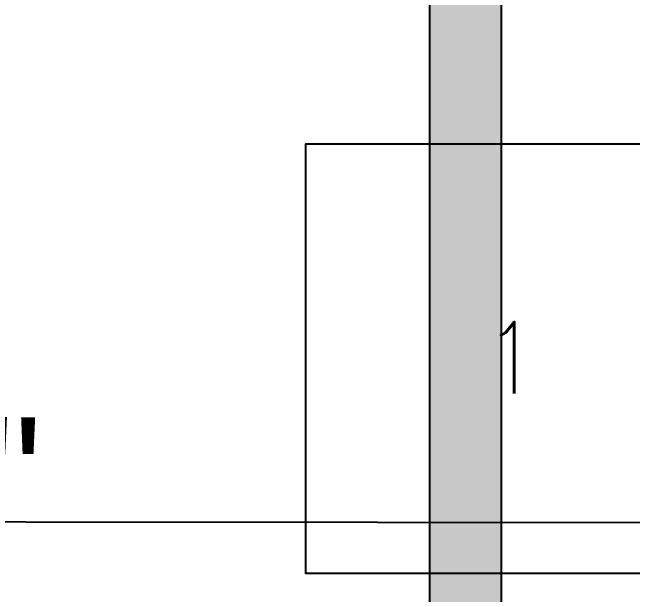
# Model space of a CAD drawing. Header units: millimetres. Extents: x -957 to 3394, y -3 to 3008.
# Drawn here: x 578.5 to 682.6, y 1992.3 to 2090 of the extents above; entities that cross this region are included whole.
import ezdxf

# ---------------------------------------------------------------- set-up
doc = ezdxf.new("R2010")
doc.units = ezdxf.units.MM
for name, color, linetype in [('HATCHES', 7, 'CONTINUOUS'), ('PDF_0', 7, 'CONTINUOUS'), ('PDF_GROUND', 7, 'CONTINUOUS'), ('PDF_TEXT', 7, 'CONTINUOUS'), ('PRE-FUNCTION', 7, 'CONTINUOUS')]:
    doc.layers.add(name, color=color, linetype=linetype)
doc.styles.add('PDF_ARIAL', font='PDF_ARIAL')
doc.styles.get("Standard").update_dxf_attribs({"font": 'STANDARD'})

msp = doc.modelspace()

# ---------------------------------------------------------------- hatches: boundary and pattern name
at = {"layer": 'HATCHES'}
h = msp.add_hatch(color=178, dxfattribs=at)
h.paths.add_polyline_path([(423.82, 2184.39), (423.82, 1866.73), (660.59, 1866.73), (660.59, 2184.39)], flags=0)
h.paths.add_polyline_path([(648.59, 2172.39), (648.59, 1878.73), (435.82, 1878.73), (435.82, 2172.39)], flags=0)

# ---------------------------------------------------------------- linework, layer by layer
at = {"layer": 'PDF_0'}
msp.add_lwpolyline([(403.45, 2004.72), (698.86, 2004.46)], dxfattribs=at)
at = {"layer": 'PDF_GROUND', "color": 178}
for points in [[(660.59, 2184.39), (423.82, 2184.39), (423.82, 1866.73), (660.59, 1866.73)], [(648.59, 2172.39), (435.82, 2172.39), (435.82, 1878.73), (648.59, 1878.73)]]:
    msp.add_lwpolyline(points, close=True, dxfattribs=at)
at = {"layer": 'PRE-FUNCTION'}
msp.add_lwpolyline([(699.67, 2067.93), (627.67, 2067.93), (627.67, 1995.93), (699.67, 1995.93)], close=True, dxfattribs=at)

# ---------------------------------------------------------------- texts
at = {"layer": 'PDF_TEXT', "insert": (516.4, 2002.23), "char_height": 19.665, "width": 78.6604, "attachment_point": 7, "rotation": 359.951, "style": 'PDF_ARIAL'}
msp.add_mtext('24\'-9"', dxfattribs=at)
at = {"layer": 'PRE-FUNCTION'}
msp.add_text('1', height=12, dxfattribs=at).set_placement((657.59, 2026.07))

doc.saveas('drawing.dxf')
